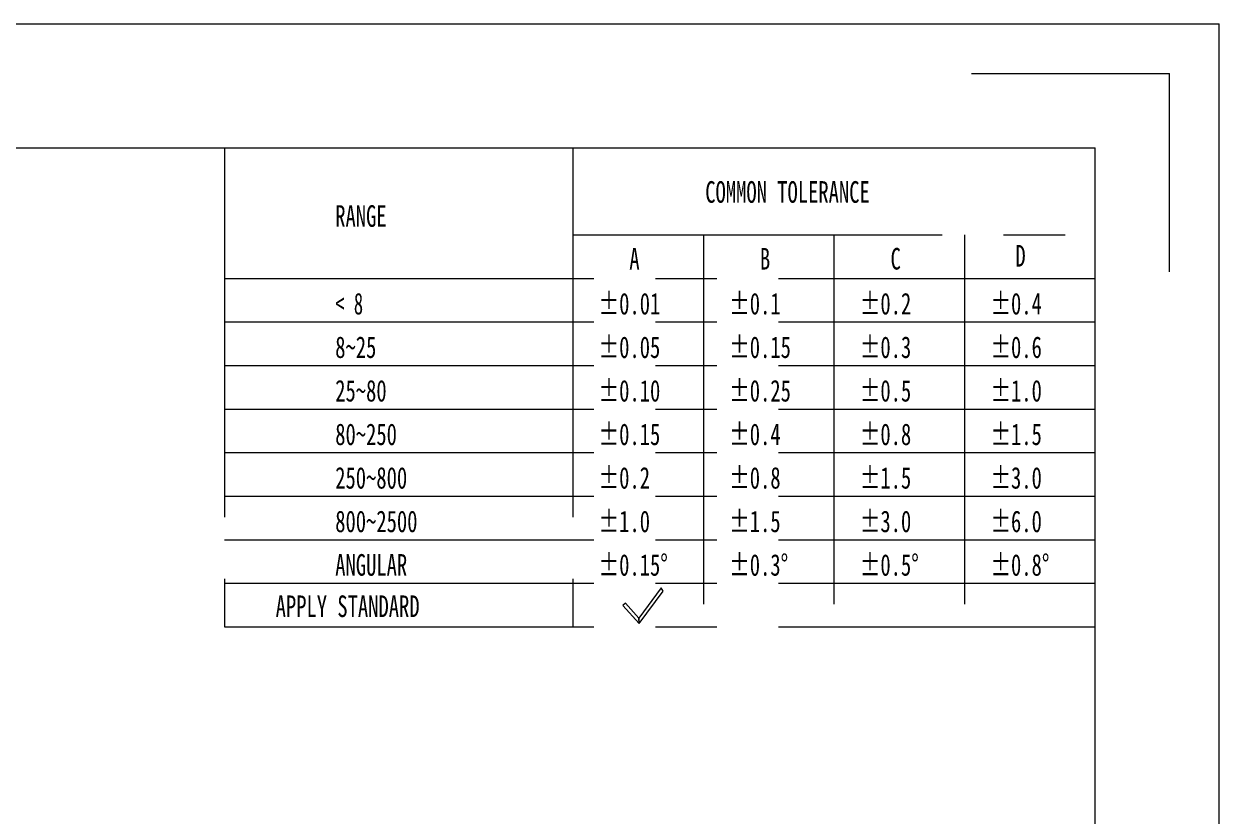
# Model space of a CAD drawing. Header units: millimetres. Extents: x 285 to 1847, y 467 to 1572.
# Drawn here: x 1340 to 1847, y 1235 to 1572 of the extents above; entities that cross this region are included whole.
import ezdxf

# ---------------------------------------------------------------- set-up
doc = ezdxf.new("R2010")
doc.units = ezdxf.units.MM
doc.header["$LTSCALE"] = 16.334999
doc.linetypes.add('点画线', pattern=[18, 12, -2, 2, -2])
doc.layers.get('0').update_dxf_attribs({"lineweight": 18})
doc.layers.add('中心线层', color=1, linetype='点画线', lineweight=18)
doc.styles.add('SLDTEXTSTYLE4', font='', dxfattribs={"width": 0.7})
doc.styles.add('SLDTEXTSTYLE5', font='', dxfattribs={"width": 0.633333})
doc.styles.get('SLDTEXTSTYLE4').set_extended_font_data('宋体')
doc.styles.get('SLDTEXTSTYLE5').set_extended_font_data('宋体')

# ---------------------------------------------------------------- blocks, each defined once
blk = doc.blocks.new('021')
at = {"color": 7, "linetype": 'Continuous'}
for p, q in [((-1348.74, 944.35), (603.83, 944.35)), ((603.83, -436.26), (603.83, 944.35)), ((472.35, 918.05), (577.54, 918.05)), ((577.54, 812.86), (577.54, 918.05)), ((-1282.99, 878.61), (538.09, 878.61)), ((538.09, -370.51), (538.09, 878.61))]:
    blk.add_line(p, q, dxfattribs=at)
for p, q in [((75.96, 878.61), (75.96, 624.44)), ((260.81, 878.61), (260.81, 624.44)), ((260.81, 832.39), (538.09, 832.39)), ((330.13, 832.39), (330.13, 624.44)), ((399.45, 832.39), (399.45, 624.44)), ((468.77, 832.39), (468.77, 624.44)), ((75.96, 809.29), (538.09, 809.29)), ((75.96, 786.18), (538.09, 786.18)), ((75.96, 763.08), (538.09, 763.08)), ((75.96, 739.97), (538.09, 739.97)), ((75.96, 716.86), (538.09, 716.86)), ((75.96, 693.76), (538.09, 693.76)), ((75.96, 670.65), (538.09, 670.65)), ((75.96, 647.54), (538.09, 647.54)), ((307.76, 645.16), (295.87, 629.03)), ((296.01, 626.11), (308.7, 643.31)), ((308.7, 643.31), (307.76, 645.16)), ((288.73, 636.96), (287.35, 635.72)), ((287.35, 635.72), (296.01, 626.11)), ((295.87, 629.03), (288.73, 636.96)), ((296.01, 626.11), (295.87, 629.03)), ((295.87, 629.03), (296.01, 626.11)), ((75.96, 624.44), (538.09, 624.44))]:
    blk.add_line(p, q)
at = {"attachment_point": 1}
for s, insert, char_height, width, style in [('COMMON TOLERANCE', (331.13, 860.91), 11.4597, 377.2732, 'SLDTEXTSTYLE4'), ('RANGE', (134.74, 848.15), 11.46, 112.5539, 'SLDTEXTSTYLE4'), ('A', (290.83, 825.47), 11.46, 16.557, 'SLDTEXTSTYLE4'), ('B', (360.15, 825.47), 11.46, 16.2923, 'SLDTEXTSTYLE4'), ('C', (429.47, 825.47), 11.46, 16.4848, 'SLDTEXTSTYLE4'), ('D', (495.71, 827.03), 11.46, 16.2923, 'SLDTEXTSTYLE4'), ('< 8', (134.74, 801.65), 11.46, 54.9997, 'SLDTEXTSTYLE5'), ('%%P0.01', (274.52, 801.65), 11.46, 80.234, 'SLDTEXTSTYLE4'), ('%%P0.1', (343.84, 801.65), 11.46, 60.1635, 'SLDTEXTSTYLE4'), ('%%P0.2', (413.16, 801.65), 11.46, 68.442, 'SLDTEXTSTYLE4'), ('%%P0.4', (482.48, 801.65), 11.46, 68.1773, 'SLDTEXTSTYLE4'), ('8~25', (134.74, 778.54), 11.46, 88.7532, 'SLDTEXTSTYLE4'), ('%%P0.05', (274.52, 778.54), 11.46, 88.5125, 'SLDTEXTSTYLE4'), ('%%P0.15', (343.84, 778.54), 11.46, 84.4936, 'SLDTEXTSTYLE4'), ('%%P0.3', (413.16, 778.54), 11.46, 68.442, 'SLDTEXTSTYLE4'), ('%%P0.6', (482.48, 778.54), 11.46, 68.442, 'SLDTEXTSTYLE4'), ('25~80', (134.74, 755.44), 11.46, 108.8237, 'SLDTEXTSTYLE4'), ('%%P0.10', (274.52, 755.44), 11.46, 80.4987, 'SLDTEXTSTYLE4'), ('%%P0.25', (343.84, 755.44), 11.46, 92.5074, 'SLDTEXTSTYLE4'), ('%%P0.5', (413.16, 755.44), 11.46, 68.442, 'SLDTEXTSTYLE4'), ('%%P1.0', (482.48, 755.44), 11.46, 60.4282, 'SLDTEXTSTYLE4'), ('80~250', (134.74, 732.33), 11.46, 128.8943, 'SLDTEXTSTYLE4'), ('%%P0.15', (274.52, 732.33), 11.46, 84.4936, 'SLDTEXTSTYLE4'), ('%%P0.4', (343.84, 732.33), 11.46, 68.1773, 'SLDTEXTSTYLE4'), ('%%P0.8', (413.16, 732.33), 11.46, 68.442, 'SLDTEXTSTYLE4'), ('%%P1.5', (482.48, 732.33), 11.46, 64.4231, 'SLDTEXTSTYLE4'), ('250~800', (134.74, 709.22), 11.46, 148.9648, 'SLDTEXTSTYLE4'), ('%%P0.2', (274.52, 709.22), 11.46, 68.442, 'SLDTEXTSTYLE4'), ('%%P0.8', (343.84, 709.22), 11.46, 68.442, 'SLDTEXTSTYLE4'), ('%%P1.5', (413.16, 709.22), 11.46, 64.4231, 'SLDTEXTSTYLE4'), ('%%P3.0', (482.48, 709.22), 11.46, 68.442, 'SLDTEXTSTYLE4'), ('800~2500', (134.74, 686.12), 11.46, 169.0353, 'SLDTEXTSTYLE4'), ('%%P1.0', (274.52, 686.12), 11.46, 60.4282, 'SLDTEXTSTYLE4'), ('%%P1.5', (343.84, 686.12), 11.46, 64.4231, 'SLDTEXTSTYLE4'), ('%%P3.0', (413.16, 686.12), 11.46, 68.442, 'SLDTEXTSTYLE4'), ('%%P6.0', (482.48, 686.12), 11.46, 68.442, 'SLDTEXTSTYLE4'), ('ANGULAR', (134.74, 663.01), 11.46, 160.9494, 'SLDTEXTSTYLE4'), ('%%P0.15%%D', (274.52, 663.01), 11.46, 100.6415, 'SLDTEXTSTYLE4'), ('%%P0.3%%D', (343.84, 663.01), 11.46, 84.5899, 'SLDTEXTSTYLE4'), ('%%P0.5%%D', (413.16, 663.01), 11.46, 84.5899, 'SLDTEXTSTYLE4'), ('%%P0.8%%D', (482.48, 663.01), 11.46, 84.5899, 'SLDTEXTSTYLE4'), ('APPLY STANDARD', (103.13, 641.08), 11.4597, 329.4071, 'SLDTEXTSTYLE4')]:
    blk.add_mtext(s, dxfattribs=dict(at, insert=insert, char_height=char_height, width=width, style=style))

msp = doc.modelspace()

# ---------------------------------------------------------------- block references
at = {"layer": '中心线层', "linetype": '点画线', "xscale": 0.8, "yscale": 0.8, "zscale": 0.8}
msp.add_blockref('021', (1364.02, 816.28), dxfattribs=at)

doc.saveas('drawing.dxf')
